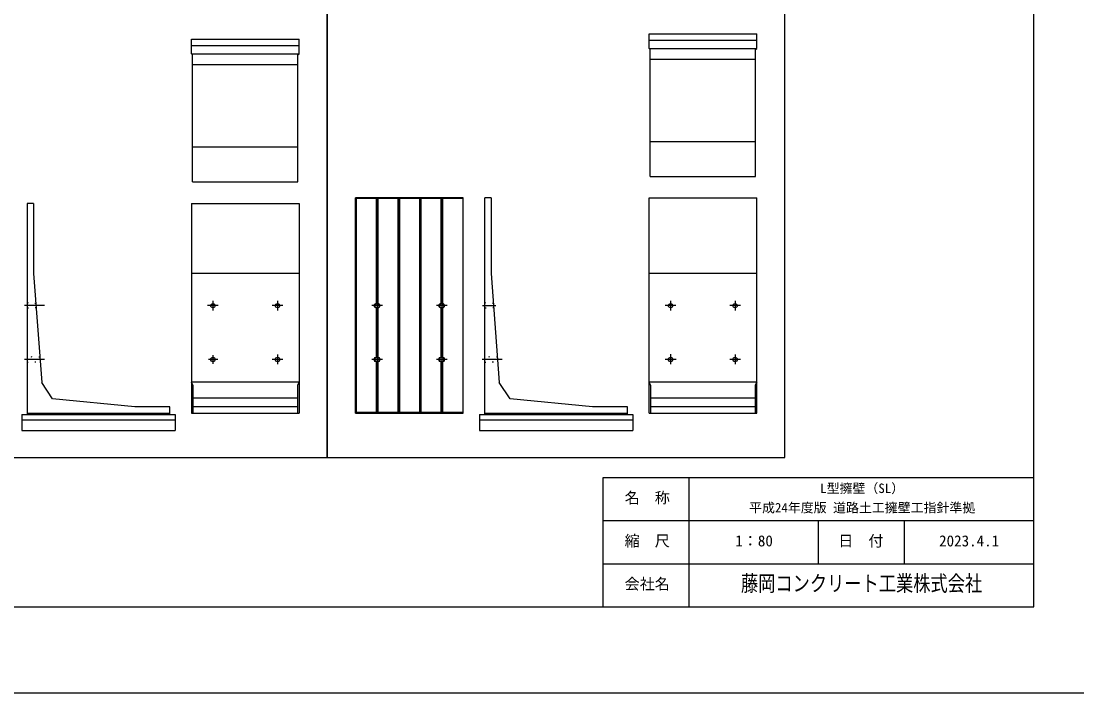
# Model space of a CAD drawing. Units: millimetres, scale not verified. Extents: x -67200 to 67200, y -23760 to 23760.
# Drawn here: x -20410 to -800, y -23760 to -11281 of the extents above; entities that cross this region are included whole.
import ezdxf
from ezdxf.enums import TextEntityAlignment as Align

# ---------------------------------------------------------------- set-up
doc = ezdxf.new("R2010")
doc.units = ezdxf.units.MM
doc.header["$LTSCALE"] = 80
doc.linetypes.add('CHAIN1', pattern=[8, 5, -1, 1, -1])
doc.linetypes.add('DOTTED', pattern=[1.75, 0.25, -1.5])
for name, color, linetype, lineweight in [('0-0_CENTER', 7, 'CHAIN1', 25), ('0-2_Defpoints', 5, 'Continuous', 25), ('0-4_HYO', 3, 'Continuous', 25), ('0-6_OUTLINE', 1, 'Continuous', 25), ('0-7_OUTLINE2', 4, 'DOTTED', 25), ('0-9_WAKU', 3, 'Continuous', 25), ('0-A_WAKU-LINE', 7, 'Continuous', 25)]:
    doc.layers.add(name, color=color, linetype=linetype, lineweight=lineweight)
doc.layers.add('0-B_WAKU-TXT', color=7, linetype='Continuous')
doc.styles.add('ＭＳ ゴシック', font='')
doc.styles.get('ＭＳ ゴシック').set_extended_font_data('MS Gothic')

msp = doc.modelspace()

# ---------------------------------------------------------------- linework, layer by layer
at = {"layer": '0-0_CENTER'}
for p, q in [((-19977.48, -16566.41), (-20346.67, -16566.41)), ((-16747.79, -16566.41), (-16946.04, -16566.41)), ((-16847.6, -16476.2), (-16847.6, -16653.89)), ((-15547.79, -16566.41), (-15746.04, -16566.41)), ((-15647.6, -16476.2), (-15647.6, -16653.89)), ((-13697.83, -16566.41), (-13895.28, -16566.41)), ((-13797.6, -16482.38), (-13797.6, -16654.88)), ((-12497.83, -16566.41), (-12695.28, -16566.41)), ((-12597.6, -16482.38), (-12597.6, -16654.88)), ((-11839.43, -16566.41), (-11591.61, -16566.41)), ((-8247.79, -16566.41), (-8446.04, -16566.41)), ((-8347.6, -16476.2), (-8347.6, -16653.89)), ((-7047.79, -16566.41), (-7246.04, -16566.41)), ((-7147.6, -16476.2), (-7147.6, -16653.89)), ((-19977.48, -17566.41), (-20346.67, -17566.41)), ((-16758.89, -17566.41), (-16931.38, -17566.41)), ((-16847.6, -17484.56), (-16847.6, -17648.5)), ((-15547.99, -17566.41), (-15746.23, -17566.41)), ((-15647.79, -17476.2), (-15647.79, -17653.89)), ((-13697.83, -17566.41), (-13895.28, -17566.41)), ((-13797.6, -17475.1), (-13797.6, -17669.43)), ((-12497.83, -17566.41), (-12695.28, -17566.41)), ((-12597.6, -17482.38), (-12597.6, -17654.88)), ((-11477.48, -17566.41), (-11846.67, -17566.41)), ((-8240.48, -17566.41), (-8449, -17566.41)), ((-8347.6, -17467.39), (-8347.6, -17653.89)), ((-7047.99, -17566.41), (-7246.23, -17566.41)), ((-7147.79, -17476.2), (-7147.79, -17653.89))]:
    msp.add_line(p, q, dxfattribs=at)
at = {"layer": '0-2_Defpoints'}
msp.add_lwpolyline([(-67200, -23760), (0, -23760), (0, 23760), (-67200, 23760)], close=True, dxfattribs=at)
at = {"layer": '0-4_HYO'}
for points in [[(-23222.6, -19386.41), (-14722.6, -19386.41), (-14722.6, -10686.41), (-23222.6, -10686.41)], [(-14722.6, -19386.41), (-6222.6, -19386.41), (-6222.6, -10686.41), (-14722.6, -10686.41)]]:
    msp.add_lwpolyline(points, close=True, dxfattribs=at)
at = {"layer": '0-6_OUTLINE'}
for p, q in [((-8747.6, -11516.41), (-6747.6, -11516.41)), ((-8747.6, -11786.41), (-8747.6, -11516.41)), ((-6747.6, -11786.41), (-6747.6, -11516.41)), ((-17247.6, -11616.41), (-15247.6, -11616.41)), ((-17247.6, -11886.41), (-17247.6, -11616.41)), ((-17247.6, -11736.41), (-15247.6, -11736.41)), ((-15247.6, -11886.41), (-15247.6, -11616.41)), ((-8747.6, -11636.41), (-6747.6, -11636.41)), ((-17247.6, -11886.41), (-15247.6, -11886.41)), ((-17247.6, -11886.41), (-17227.6, -11906.41)), ((-17227.6, -14266.41), (-17227.6, -11906.41)), ((-15267.6, -11906.41), (-15247.6, -11886.41)), ((-8747.6, -11786.41), (-6747.6, -11786.41)), ((-8747.6, -11786.41), (-8727.6, -11806.41)), ((-8727.6, -14166.41), (-8727.6, -11806.41)), ((-6767.6, -11806.41), (-6747.6, -11786.41)), ((-17227.6, -12086.41), (-15267.6, -12086.41)), ((-8727.6, -11986.41), (-6767.6, -11986.41)), ((-8727.6, -13516.41), (-6767.6, -13516.41)), ((-17227.6, -13616.41), (-15267.6, -13616.41)), ((-20297.6, -14666.41), (-20297.6, -18586.41)), ((-20177.6, -14666.41), (-20297.6, -14666.41)), ((-20177.6, -14666.41), (-20177.6, -15966.41)), ((-17247.6, -14666.41), (-15247.6, -14666.41)), ((-17247.6, -14666.41), (-17247.6, -18566.41)), ((-15247.6, -14666.41), (-15247.6, -18566.41)), ((-12197.6, -14566.41), (-14197.6, -14566.41)), ((-14197.6, -18566.41), (-14197.6, -14566.41)), ((-13812.6, -14576.41), (-14197.6, -14576.41)), ((-14188.6, -14576.41), (-14188.6, -18551.41)), ((-13807.6, -14566.41), (-13812.6, -14576.41)), ((-13812.6, -14576.41), (-13812.6, -16518.71)), ((-13807.6, -14566.41), (-13807.6, -16517.42)), ((-13787.6, -14566.41), (-13787.6, -16517.42)), ((-13782.6, -14576.41), (-13782.6, -16518.71)), ((-13407.6, -14566.41), (-13407.6, -18566.41)), ((-13387.6, -14566.41), (-13387.6, -18566.41)), ((-13382.6, -14576.41), (-13382.6, -18551.41)), ((-13012.6, -14576.41), (-13012.6, -18551.41)), ((-13007.6, -14566.41), (-13007.6, -18566.41)), ((-12987.6, -14566.41), (-12987.6, -18566.41)), ((-12982.6, -14576.41), (-12982.6, -18551.41)), ((-12607.6, -14566.41), (-12612.6, -14576.41)), ((-12612.6, -14576.41), (-12612.6, -16518.71)), ((-12607.6, -14566.41), (-12607.6, -16517.42)), ((-12587.6, -14566.41), (-12587.6, -16517.42)), ((-12582.6, -14576.41), (-12582.6, -16518.71)), ((-12206.6, -14576.41), (-12206.6, -18551.41)), ((-12197.6, -18566.41), (-12197.6, -14566.41)), ((-11677.6, -14566.41), (-11797.6, -14566.41)), ((-11797.6, -18586.41), (-11797.6, -14566.41)), ((-11677.6, -14566.41), (-11677.6, -15966.41)), ((-8747.6, -14566.41), (-6747.6, -14566.41)), ((-8747.6, -18566.41), (-8747.6, -14566.41)), ((-6747.6, -18566.41), (-6747.6, -14566.41)), ((-20177.6, -15966.41), (-20027.6, -17996.41)), ((-15247.6, -15966.41), (-17247.6, -15966.41)), ((-11677.6, -15966.41), (-11527.6, -17996.41)), ((-6747.6, -15966.41), (-8747.6, -15966.41)), ((-13812.6, -16614.1), (-13812.6, -17518.71)), ((-13807.6, -16615.4), (-13807.6, -17517.42)), ((-13787.6, -16615.4), (-13787.6, -17517.42)), ((-13782.6, -16614.1), (-13782.6, -17518.71)), ((-12612.6, -16614.1), (-12612.6, -17518.71)), ((-12607.6, -16615.4), (-12607.6, -17517.42)), ((-12587.6, -16615.4), (-12587.6, -17517.42)), ((-12582.6, -16614.1), (-12582.6, -17518.71)), ((-13812.6, -17614.1), (-13812.6, -18551.41)), ((-13807.6, -17615.4), (-13807.6, -18566.41)), ((-13787.6, -17615.4), (-13787.6, -18566.41)), ((-13782.6, -17614.1), (-13782.6, -18551.41)), ((-12607.6, -17615.4), (-12607.6, -18566.41)), ((-12587.6, -17615.4), (-12587.6, -18566.41)), ((-12582.6, -17614.1), (-12582.6, -18551.41)), ((-19827.6, -18296.41), (-20027.6, -17996.41)), ((-15247.6, -17986.41), (-17247.6, -17986.41)), ((-17217.6, -18041.41), (-17247.6, -17986.41)), ((-15247.6, -17986.41), (-15277.6, -18041.41)), ((-11327.6, -18296.41), (-11527.6, -17996.41)), ((-6747.6, -17986.41), (-8747.6, -17986.41)), ((-8717.6, -18041.41), (-8747.6, -17986.41)), ((-6747.6, -17986.41), (-6777.6, -18041.41)), ((-17217.6, -18041.41), (-17217.6, -18566.41)), ((-15277.6, -18041.41), (-15277.6, -18566.41)), ((-8717.6, -18041.41), (-8717.6, -18566.41)), ((-6777.6, -18041.41), (-6777.6, -18566.41)), ((-18297.6, -18446.41), (-19827.6, -18296.41)), ((-15277.6, -18286.41), (-17217.6, -18286.41)), ((-9797.6, -18446.41), (-11327.6, -18296.41)), ((-6777.6, -18286.41), (-8717.6, -18286.41)), ((-20397.6, -18586.41), (-20397.6, -18886.41)), ((-20297.6, -18566.41), (-17647.6, -18566.41)), ((-17247.6, -18566.41), (-15247.6, -18566.41)), ((-15277.6, -18446.41), (-17217.6, -18446.41)), ((-13812.6, -18551.41), (-14197.6, -18551.41)), ((-14197.6, -18566.41), (-12197.6, -18566.41)), ((-13807.6, -18566.41), (-13812.6, -18551.41)), ((-13787.6, -18566.41), (-13782.6, -18551.41)), ((-13407.6, -18566.41), (-13412.6, -18551.41)), ((-13387.6, -18566.41), (-13382.6, -18551.41)), ((-13012.6, -18551.41), (-13382.6, -18551.41)), ((-13007.6, -18566.41), (-13012.6, -18551.41)), ((-12987.6, -18566.41), (-12982.6, -18551.41)), ((-12607.6, -18566.41), (-12612.6, -18551.41)), ((-12587.6, -18566.41), (-12582.6, -18551.41)), ((-12197.6, -18551.41), (-12582.6, -18551.41)), ((-11897.6, -18586.41), (-11897.6, -18886.41)), ((-11797.6, -18566.41), (-9147.6, -18566.41)), ((-9147.6, -18446.41), (-9797.6, -18446.41)), ((-9147.6, -18586.41), (-9147.6, -18446.41)), ((-8747.6, -18566.41), (-6747.6, -18566.41)), ((-6777.6, -18446.41), (-8717.6, -18446.41)), ((-20397.6, -18686.41), (-17547.6, -18686.41)), ((-11897.6, -18686.41), (-9047.6, -18686.41)), ((-20397.6, -18886.41), (-17547.6, -18886.41)), ((-11897.6, -18886.41), (-9047.6, -18886.41))]:
    msp.add_line(p, q, dxfattribs=at)
for points in [[(-17227.6, -14266.41), (-15267.6, -14266.41), (-15267.6, -11906.41)], [(-8727.6, -14166.41), (-6767.6, -14166.41), (-6767.6, -11806.41)], [(-13407.6, -14566.41), (-13412.6, -14576.41), (-13782.6, -14576.41), (-13787.6, -14566.41)], [(-13412.6, -14576.41), (-13412.6, -18551.41), (-13782.6, -18551.41)], [(-13007.6, -14566.41), (-13012.6, -14576.41), (-13382.6, -14576.41), (-13387.6, -14566.41)], [(-12612.6, -14576.41), (-12982.6, -14576.41), (-12987.6, -14566.41)], [(-12197.6, -14576.41), (-12582.6, -14576.41), (-12587.6, -14566.41)], [(-12612.6, -17614.1), (-12612.6, -18551.41), (-12982.6, -18551.41)], [(-20397.6, -18586.41), (-17547.6, -18586.41), (-17547.6, -18886.41)], [(-17647.6, -18586.41), (-17647.6, -18446.41), (-18297.6, -18446.41)], [(-11897.6, -18586.41), (-9047.6, -18586.41), (-9047.6, -18886.41)]]:
    msp.add_lwpolyline(points, dxfattribs=at)
for centre, radius in [((-16847.6, -16566.41), 40), ((-15647.6, -16566.41), 40), ((-13797.6, -16566.41), 50), ((-13797.6, -16566.41), 40), ((-12597.6, -16566.41), 50), ((-12597.6, -16566.41), 40), ((-8347.6, -16566.41), 40), ((-7147.6, -16566.41), 40), ((-16847.6, -17566.41), 40), ((-15647.79, -17566.41), 40), ((-13797.6, -17566.41), 50), ((-13797.6, -17566.41), 40), ((-12597.6, -17566.41), 50), ((-12597.6, -17566.41), 40), ((-8347.6, -17566.41), 40), ((-7147.79, -17566.41), 40)]:
    msp.add_circle(centre, radius, dxfattribs=at)
at = {"layer": '0-7_OUTLINE2'}
for p, q in [((-20130.31, -16606.41), (-20297.6, -16616.41)), ((-20136.22, -16526.41), (-20288.6, -16516.41)), ((-11636.22, -16526.41), (-11797.6, -16515.82)), ((-11630.31, -16606.41), (-11797.6, -16616.41)), ((-20062.33, -17526.41), (-20297.6, -17516.41)), ((-20297.6, -17616.41), (-20056.41, -17606.41)), ((-11562.33, -17526.41), (-11797.6, -17516.41)), ((-11797.6, -17616.41), (-11556.41, -17606.41))]:
    msp.add_line(p, q, dxfattribs=at)
at = {"layer": '0-9_WAKU'}
for p, q in [((-9600, -19760), (-1600, -19760)), ((-9600, -22160), (-9600, -19760))]:
    msp.add_line(p, q, dxfattribs=at)
msp.add_lwpolyline([(-65600, -22160), (-1600, -22160), (-1600, 22160), (-65600, 22160)], close=True, dxfattribs=at)
at = {"layer": '0-A_WAKU-LINE'}
for p, q in [((-8000, -22160), (-8000, -19760)), ((-9600, -20560), (-1600, -20560)), ((-5600, -21360), (-5600, -20560)), ((-4000, -21360), (-4000, -20560)), ((-9600, -21360), (-1600, -21360))]:
    msp.add_line(p, q, dxfattribs=at)

# ---------------------------------------------------------------- texts
at = {"layer": '0-B_WAKU-TXT', "style": 'ＭＳ ゴシック'}
for s, height, p in [('L型擁壁（SL）', 176, (-5568, -20100)), ('名\u3000称', 205.3, (-9200.38, -20300)), ('平成24年度版 道路土工擁壁工指針準拠', 176, (-6888, -20460)), ('縮\u3000尺', 205.3, (-9200.38, -21100)), ('1：80', 205.3, (-7146.01, -21100)), ('日\u3000付', 205.3, (-5232.44, -21100)), ('2023.4.1', 205.3, (-3360, -21100)), ('会社名', 205.3, (-9200.38, -21900))]:
    msp.add_text(s, height=height, dxfattribs=at).set_placement(p, align=Align.BOTTOM_LEFT)
at = {"layer": '0-B_WAKU-TXT', "style": 'ＭＳ ゴシック', "width": 0.8}
msp.add_text('藤岡コンクリート工業株式会社', height=293.3, dxfattribs=at).set_placement((-7040, -21960), align=Align.BOTTOM_LEFT)

doc.saveas('drawing.dxf')
